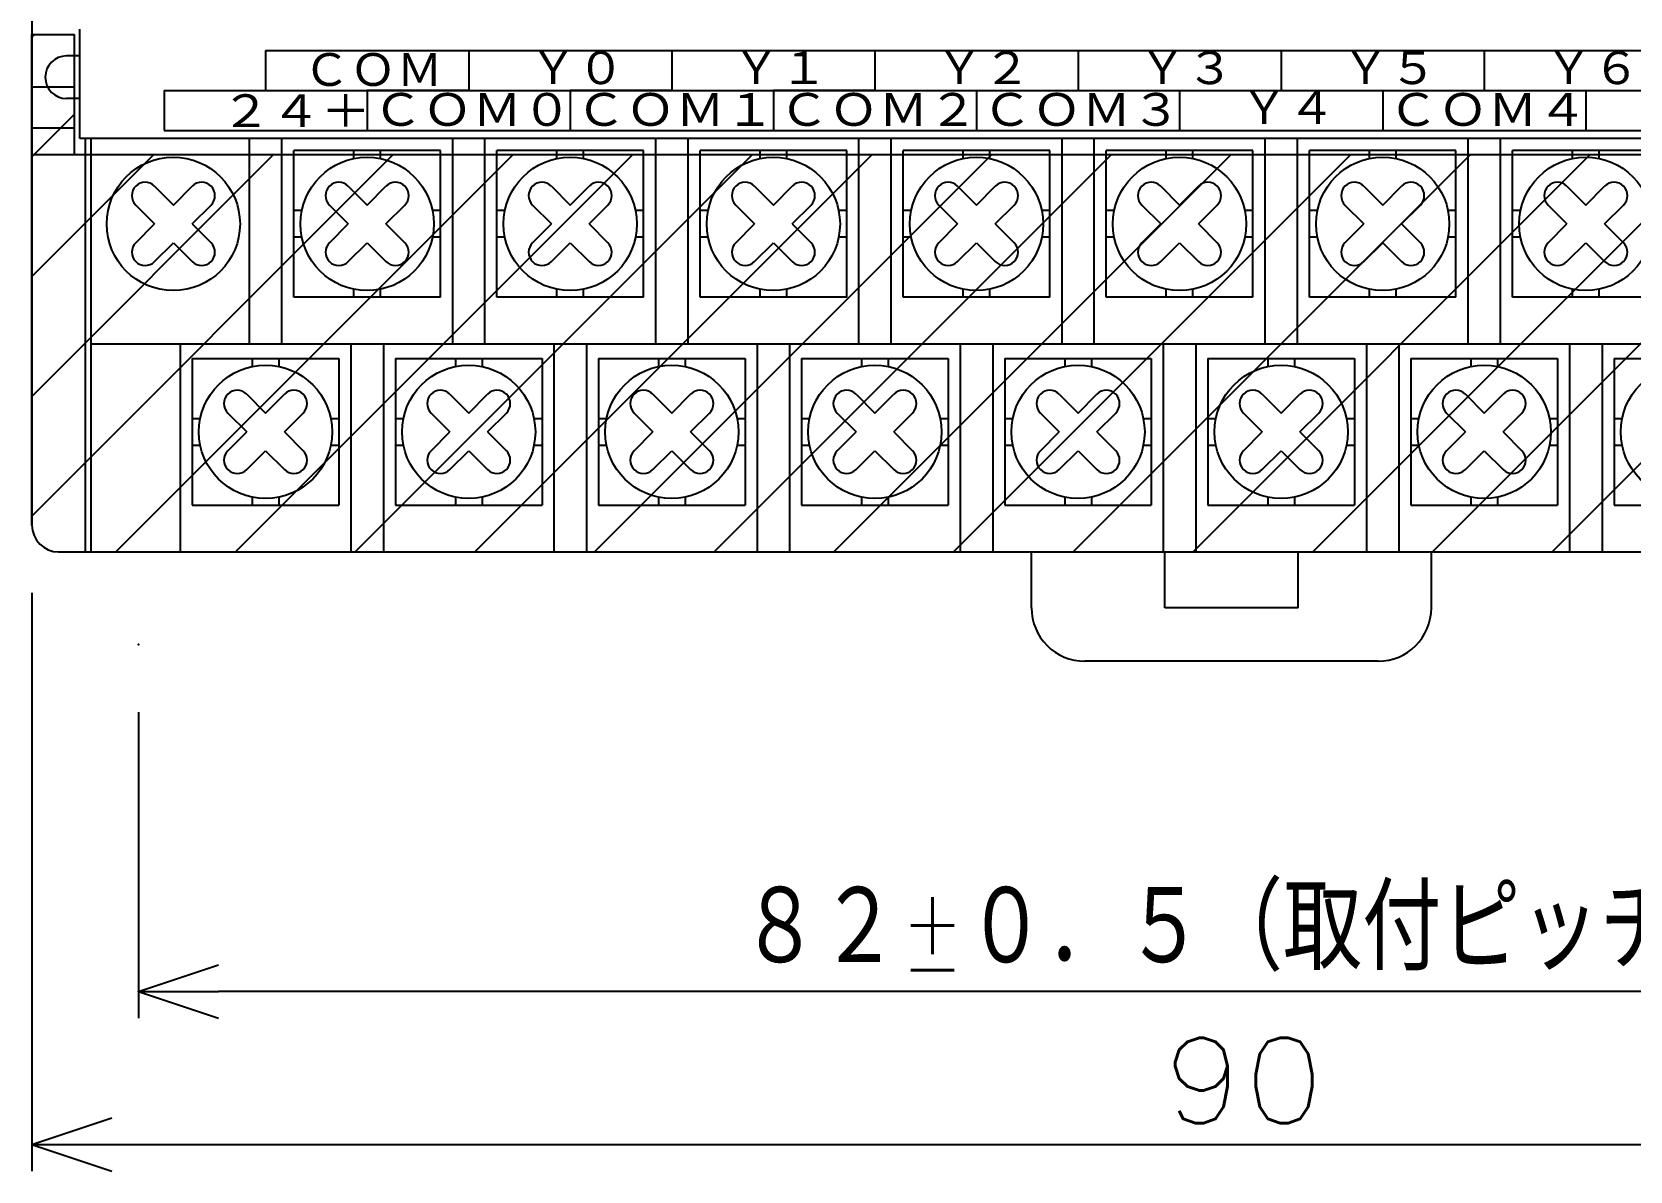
# Model space of a CAD drawing. Extents: x -157 to 170, y -125 to 114.
# Drawn here: x -49.7 to 10.3, y -20.3 to 22.4 of the extents above; entities that cross this region are included whole.
import ezdxf

# ---------------------------------------------------------------- set-up
doc = ezdxf.new("R2010")
doc.units = 0
doc.layers.get('0').update_dxf_attribs({"linetype": 'CONTINUOUS'})
doc.styles.get("Standard").update_dxf_attribs({"font": 'txt', "bigfont": 'BIGFONT'})

# ---------------------------------------------------------------- blocks, each defined once
blk = doc.blocks.new('_OPEN30')
at = {"color": 0, "linetype": 'BYBLOCK'}
for q in [(-3, 1), (-3, -1), (-3, 0)]:
    blk.add_line((0, 0), q, dxfattribs=at)

msp = doc.modelspace()

# ---------------------------------------------------------------- linework, layer by layer
at = {"color": 7, "linetype": 'CONTINUOUS'}
for p, q in [((-49.665741, 83.878304), (-49.665741, 3.878303)), ((-49.665741, 22.278299), (-48.065739, 22.278299)), ((-49.665741, 3.878303), (-49.665741, 22.278299)), ((-49.66574, 22.181423), (-49.568864, 22.278299)), ((-48.065739, 17.778299), (-48.065739, 22.278299)), ((-47.865738, 18.378304), (-47.865738, 22.478304)), ((-40.900742, 21.678303), (27.67926, 21.678303)), ((-40.900742, 21.678303), (-40.900742, 20.178303)), ((-33.280739, 21.678303), (-33.280739, 20.178303)), ((-33.280739, 21.678303), (-33.280739, 20.178303)), ((-25.66074, 21.678303), (-25.66074, 20.178303)), ((-25.66074, 21.678303), (-25.66074, 20.178303)), ((-18.040739, 21.678303), (-18.040739, 20.178303)), ((-18.040739, 21.678303), (-18.040739, 20.178303)), ((-10.42074, 21.678303), (-10.42074, 20.178303)), ((-2.80074, 21.678303), (-2.80074, 20.178303)), ((-2.80074, 21.678303), (-2.80074, 20.178303)), ((4.81926, 21.678303), (4.81926, 20.178303)), ((-47.865738, 21.478302), (-48.365738, 21.478302)), ((-49.665741, 20.321449), (-48.065739, 20.321449)), ((-47.865738, 19.878304), (-48.365738, 19.878304)), ((-44.710739, 20.178303), (-44.710739, 18.678303)), ((-44.710739, 20.178303), (-14.23074, 20.178303)), ((-37.09074, 20.178303), (-37.09074, 18.678303)), ((-33.280739, 20.178303), (-37.09074, 20.178303)), ((-37.09074, 20.178303), (-37.09074, 18.678303)), ((-29.470739, 20.178303), (-29.470739, 18.678303)), ((-25.66074, 20.178303), (-29.470739, 20.178303)), ((-29.470739, 20.178303), (-29.470739, 18.678303)), ((-21.85074, 20.178303), (-21.85074, 18.678303)), ((-18.040739, 20.178303), (-21.85074, 20.178303)), ((-21.85074, 20.178303), (-21.85074, 18.678303)), ((-14.23074, 20.178303), (-14.23074, 18.678303)), ((-14.23074, 20.178303), (-10.42074, 20.178303)), ((-10.42074, 20.178303), (-6.61074, 20.178303)), ((-6.61074, 20.178303), (-6.61074, 18.678303)), ((-6.61074, 20.178303), (-2.80074, 20.178303)), ((-2.80074, 20.178303), (1.00926, 20.178303)), ((1.00926, 20.178303), (1.00926, 18.678303)), ((1.00926, 20.178303), (1.00926, 18.678303)), ((1.00926, 20.178303), (4.81926, 20.178303)), ((4.81926, 20.178303), (27.67926, 20.178303)), ((8.62926, 20.178303), (8.62926, 18.678303)), ((-49.66574, 17.691291), (-48.06574, 19.291294)), ((-49.665741, 18.778299), (-48.065739, 18.778299)), ((-44.710739, 18.678303), (23.869261, 18.678303)), ((38.53426, 18.378304), (-47.865738, 18.378304)), ((-47.665741, 18.378304), (-47.665741, 2.878303)), ((-47.460739, 18.378304), (-47.460739, 2.878303)), ((-41.510738, 18.378304), (-41.510738, 10.678303)), ((-40.290741, 10.678303), (-40.290741, 18.378304)), ((-33.890739, 18.378304), (-33.890739, 10.678303)), ((-32.670738, 10.678303), (-32.670738, 18.378304)), ((-26.270741, 18.378304), (-26.270741, 10.678303)), ((-25.050739, 10.678303), (-25.050739, 18.378304)), ((-18.65074, 18.378304), (-18.65074, 10.678303)), ((-17.43074, 10.678303), (-17.43074, 18.378304)), ((-11.03074, 18.378304), (-11.03074, 10.678303)), ((-9.81074, 10.678303), (-9.81074, 18.378304)), ((-3.41074, 18.378304), (-3.41074, 10.678303)), ((-2.19074, 10.678303), (-2.19074, 18.378304)), ((4.20926, 18.378304), (4.20926, 10.678303)), ((5.42926, 10.678303), (5.42926, 18.378304)), ((-49.665741, 17.778299), (40.334259, 17.778299)), ((-49.66574, 4.220893), (-36.108361, 17.778299)), ((-49.66574, 8.711026), (-40.598484, 17.778299)), ((-49.66574, 13.201158), (-45.088608, 17.778299)), ((-46.518204, 2.878303), (-31.618237, 17.778299)), ((-42.02808, 2.878303), (-27.128114, 17.778299)), ((-34.34074, 17.928303), (-39.84074, 17.928303)), ((-39.84074, 12.428303), (-39.84074, 17.928303)), ((-37.59074, 17.627792), (-37.59074, 17.928303)), ((-37.537956, 2.878303), (-22.63799, 17.778299)), ((-36.59074, 17.627792), (-36.59074, 17.928303)), ((-34.34074, 12.428303), (-34.34074, 17.928303)), ((-33.047833, 2.878303), (-18.147867, 17.778299)), ((-26.720739, 17.928303), (-32.220741, 17.928303)), ((-32.220741, 12.428303), (-32.220741, 17.928303)), ((-29.970739, 17.627792), (-29.970739, 17.928303)), ((-28.970739, 17.627792), (-28.970739, 17.928303)), ((-28.557709, 2.878303), (-13.657743, 17.778299)), ((-26.720739, 12.428303), (-26.720739, 17.928303)), ((-19.10074, 17.928303), (-24.60074, 17.928303)), ((-24.60074, 12.428303), (-24.60074, 17.928303)), ((-24.067586, 2.878303), (-9.167619, 17.778299)), ((-22.35074, 17.627792), (-22.35074, 17.928303)), ((-21.35074, 17.627792), (-21.35074, 17.928303)), ((-19.577462, 2.878303), (-4.677496, 17.778299)), ((-19.10074, 12.428303), (-19.10074, 17.928303)), ((-11.48074, 17.928303), (-16.98074, 17.928303)), ((-16.98074, 12.428303), (-16.98074, 17.928303)), ((-15.087339, 2.878303), (-0.187372, 17.778299)), ((-14.73074, 17.627792), (-14.73074, 17.928303)), ((-13.73074, 17.627792), (-13.73074, 17.928303)), ((-11.48074, 12.428303), (-11.48074, 17.928303)), ((-10.597215, 2.878303), (4.302751, 17.778299)), ((-3.86074, 17.928303), (-9.36074, 17.928303)), ((-9.36074, 12.428303), (-9.36074, 17.928303)), ((-7.11074, 17.627792), (-7.11074, 17.928303)), ((-6.11074, 17.627792), (-6.11074, 17.928303)), ((-6.107091, 2.878303), (8.792875, 17.778299)), ((-3.86074, 12.428303), (-3.86074, 17.928303)), ((3.75926, 17.928303), (-1.74074, 17.928303)), ((-1.74074, 12.428303), (-1.74074, 17.928303)), ((-1.616968, 2.878303), (13.282998, 17.778299)), ((0.50926, 17.627792), (0.50926, 17.928303)), ((1.50926, 17.627792), (1.50926, 17.928303)), ((2.873156, 2.878303), (17.773122, 17.778299)), ((3.75926, 12.428303), (3.75926, 17.928303)), ((11.37926, 17.928303), (5.879261, 17.928303)), ((5.879261, 12.428303), (5.879261, 17.928303)), ((7.363279, 2.878303), (22.263246, 17.778299)), ((8.12926, 17.627792), (8.12926, 17.928303)), ((9.12926, 17.627792), (9.12926, 17.928303)), ((-45.774952, 16.592516), (-45.774952, 16.592516)), ((-45.067848, 16.592516), (-44.360741, 15.885409)), ((-44.360741, 15.885409), (-43.653633, 16.592516)), ((-42.946526, 16.592516), (-42.946526, 16.592516)), ((-38.504951, 16.592516), (-38.504951, 16.592516)), ((-37.797848, 16.592516), (-37.09074, 15.885409)), ((-37.09074, 15.885409), (-36.383633, 16.592516)), ((-35.676525, 16.592516), (-35.676525, 16.592516)), ((-30.884953, 16.592516), (-30.884953, 16.592516)), ((-30.177847, 16.592516), (-29.470739, 15.885409)), ((-29.470739, 15.885409), (-28.763634, 16.592516)), ((-28.056526, 16.592516), (-28.056526, 16.592516)), ((-23.264954, 16.592516), (-23.264954, 16.592516)), ((-22.557846, 16.592516), (-21.85074, 15.885409)), ((-21.85074, 15.885409), (-21.143633, 16.592516)), ((-20.436525, 16.592516), (-20.436525, 16.592516)), ((-15.644953, 16.592516), (-15.644953, 16.592516)), ((-14.937846, 16.592516), (-14.23074, 15.885409)), ((-14.23074, 15.885409), (-13.523633, 16.592516)), ((-12.816526, 16.592516), (-12.816526, 16.592516)), ((-8.024953, 16.592516), (-8.024953, 16.592516)), ((-7.317846, 16.592516), (-6.61074, 15.885409)), ((-6.61074, 15.885409), (-5.903633, 16.592516)), ((-5.196526, 16.592516), (-5.196526, 16.592516)), ((-0.404953, 16.592516), (-0.404953, 16.592516)), ((-0.404953, 16.592516), (-0.404953, 16.592516)), ((0.302154, 16.592516), (1.00926, 15.885409)), ((0.302154, 16.592516), (1.00926, 15.885409)), ((1.00926, 15.885409), (1.716367, 16.592516)), ((1.00926, 15.885409), (1.716367, 16.592516)), ((2.423474, 16.592516), (2.423474, 16.592516)), ((2.423474, 16.592516), (2.423474, 16.592516)), ((7.215047, 16.592516), (7.215047, 16.592516)), ((7.215047, 16.592516), (7.215047, 16.592516)), ((7.922153, 16.592516), (8.62926, 15.885409)), ((7.922153, 16.592516), (8.62926, 15.885409)), ((8.62926, 15.885409), (9.336368, 16.592516)), ((8.62926, 15.885409), (9.336368, 16.592516)), ((10.043474, 16.592516), (10.043474, 16.592516)), ((10.043474, 16.592516), (10.043474, 16.592516)), ((-45.774952, 15.885409), (-45.067848, 15.178303)), ((-43.653633, 15.178303), (-42.946526, 15.885409)), ((-39.54023, 15.678303), (-39.84074, 15.678303)), ((-38.504951, 15.885409), (-37.797848, 15.178303)), ((-36.383633, 15.178303), (-35.676525, 15.885409)), ((-34.34074, 15.678303), (-34.641251, 15.678303)), ((-31.920229, 15.678303), (-32.220741, 15.678303)), ((-30.884953, 15.885409), (-30.177847, 15.178303)), ((-28.763634, 15.178303), (-28.056526, 15.885409)), ((-26.720739, 15.678303), (-27.02125, 15.678303)), ((-24.30023, 15.678303), (-24.60074, 15.678303)), ((-23.264954, 15.885409), (-22.557846, 15.178303)), ((-21.143633, 15.178303), (-20.436525, 15.885409)), ((-19.10074, 15.678303), (-19.401249, 15.678303)), ((-16.680229, 15.678303), (-16.98074, 15.678303)), ((-15.644953, 15.885409), (-14.937846, 15.178303)), ((-13.523633, 15.178303), (-12.816526, 15.885409)), ((-11.48074, 15.678303), (-11.78125, 15.678303)), ((-9.060229, 15.678303), (-9.36074, 15.678303)), ((-8.024953, 15.885409), (-7.317846, 15.178303)), ((-5.903633, 15.178303), (-5.196526, 15.885409)), ((-3.86074, 15.678303), (-4.16125, 15.678303)), ((-1.440229, 15.678303), (-1.74074, 15.678303)), ((-0.404953, 15.885409), (0.302154, 15.178303)), ((-0.404953, 15.885409), (0.302154, 15.178303)), ((1.716367, 15.178303), (2.423474, 15.885409)), ((1.716367, 15.178303), (2.423474, 15.885409)), ((3.75926, 15.678303), (3.45875, 15.678303)), ((6.17977, 15.678303), (5.879261, 15.678303)), ((7.215047, 15.885409), (7.922153, 15.178303)), ((9.336368, 15.178303), (10.043474, 15.885409)), ((9.336368, 15.178303), (10.043474, 15.885409)), ((-45.774952, 14.471196), (-45.067848, 15.178303)), ((-43.653633, 15.178303), (-42.946526, 14.471196)), ((-38.504951, 14.471196), (-37.797848, 15.178303)), ((-36.383633, 15.178303), (-35.676525, 14.471196)), ((-30.884953, 14.471196), (-30.177847, 15.178303)), ((-28.763634, 15.178303), (-28.056526, 14.471196)), ((-23.264954, 14.471196), (-22.557846, 15.178303)), ((-21.143633, 15.178303), (-20.436525, 14.471196)), ((-15.644953, 14.471196), (-14.937846, 15.178303)), ((-13.523633, 15.178303), (-12.816526, 14.471196)), ((-8.024953, 14.471196), (-7.317846, 15.178303)), ((-5.903633, 15.178303), (-5.196526, 14.471196)), ((-0.404953, 14.471196), (0.302154, 15.178303)), ((-0.404953, 14.471196), (0.302154, 15.178303)), ((1.716367, 15.178303), (2.423474, 14.471196)), ((1.716367, 15.178303), (2.423474, 14.471196)), ((7.215047, 14.471196), (7.922153, 15.178303)), ((7.215047, 14.471196), (7.922153, 15.178303)), ((9.336368, 15.178303), (10.043474, 14.471196)), ((9.336368, 15.178303), (10.043474, 14.471196)), ((-45.067848, 13.76409), (-44.360741, 14.471196)), ((-44.360741, 14.471196), (-43.653633, 13.76409)), ((-39.54023, 14.678303), (-39.84074, 14.678303)), ((-37.797848, 13.76409), (-37.09074, 14.471196)), ((-37.09074, 14.471196), (-36.383633, 13.76409)), ((-34.34074, 14.678303), (-34.641251, 14.678303)), ((-31.920229, 14.678303), (-32.220741, 14.678303)), ((-30.177847, 13.76409), (-29.470739, 14.471196)), ((-29.470739, 14.471196), (-28.763634, 13.76409)), ((-26.720739, 14.678303), (-27.02125, 14.678303)), ((-24.30023, 14.678303), (-24.60074, 14.678303)), ((-22.557846, 13.76409), (-21.85074, 14.471196)), ((-21.85074, 14.471196), (-21.143633, 13.76409)), ((-19.10074, 14.678303), (-19.401249, 14.678303)), ((-16.680229, 14.678303), (-16.98074, 14.678303)), ((-14.937846, 13.76409), (-14.23074, 14.471196)), ((-14.23074, 14.471196), (-13.523633, 13.76409)), ((-11.48074, 14.678303), (-11.78125, 14.678303)), ((-9.060229, 14.678303), (-9.36074, 14.678303)), ((-7.317846, 13.76409), (-6.61074, 14.471196)), ((-6.61074, 14.471196), (-5.903633, 13.76409)), ((-3.86074, 14.678303), (-4.16125, 14.678303)), ((-1.440229, 14.678303), (-1.74074, 14.678303)), ((0.302154, 13.76409), (1.00926, 14.471196)), ((0.302154, 13.76409), (1.00926, 14.471196)), ((1.00926, 14.471196), (1.716367, 13.76409)), ((1.00926, 14.471196), (1.716367, 13.76409)), ((3.75926, 14.678303), (3.45875, 14.678303)), ((6.17977, 14.678303), (5.879261, 14.678303)), ((7.922153, 13.76409), (8.62926, 14.471196)), ((7.922153, 13.76409), (8.62926, 14.471196)), ((8.62926, 14.471196), (9.336368, 13.76409)), ((8.62926, 14.471196), (9.336368, 13.76409)), ((-45.774952, 13.76409), (-45.774952, 13.76409)), ((-42.946526, 13.76409), (-42.946526, 13.76409)), ((-38.504951, 13.76409), (-38.504951, 13.76409)), ((-35.676525, 13.76409), (-35.676525, 13.76409)), ((-30.884953, 13.76409), (-30.884953, 13.76409)), ((-28.056526, 13.76409), (-28.056526, 13.76409)), ((-23.264954, 13.76409), (-23.264954, 13.76409)), ((-20.436525, 13.76409), (-20.436525, 13.76409)), ((-15.644953, 13.76409), (-15.644953, 13.76409)), ((-12.816526, 13.76409), (-12.816526, 13.76409)), ((-8.024953, 13.76409), (-8.024953, 13.76409)), ((-5.196526, 13.76409), (-5.196526, 13.76409)), ((-0.404953, 13.76409), (-0.404953, 13.76409)), ((-0.404953, 13.76409), (-0.404953, 13.76409)), ((2.423474, 13.76409), (2.423474, 13.76409)), ((2.423474, 13.76409), (2.423474, 13.76409)), ((7.215047, 13.76409), (7.215047, 13.76409)), ((7.215047, 13.76409), (7.215047, 13.76409)), ((10.043474, 13.76409), (10.043474, 13.76409)), ((10.043474, 13.76409), (10.043474, 13.76409)), ((-37.59074, 12.428303), (-37.59074, 12.728813)), ((-36.59074, 12.428303), (-36.59074, 12.728813)), ((-29.970739, 12.428303), (-29.970739, 12.728813)), ((-28.970739, 12.428303), (-28.970739, 12.728813)), ((-22.35074, 12.428303), (-22.35074, 12.728813)), ((-21.35074, 12.428303), (-21.35074, 12.728813)), ((-14.73074, 12.428303), (-14.73074, 12.728813)), ((-13.73074, 12.428303), (-13.73074, 12.728813)), ((-7.11074, 12.428303), (-7.11074, 12.728813)), ((-6.11074, 12.428303), (-6.11074, 12.728813)), ((0.50926, 12.428303), (0.50926, 12.728813)), ((1.50926, 12.428303), (1.50926, 12.728813)), ((8.12926, 12.428303), (8.12926, 12.728813)), ((9.12926, 12.428303), (9.12926, 12.728813)), ((-34.34074, 12.428303), (-39.84074, 12.428303)), ((-26.720739, 12.428303), (-32.220741, 12.428303)), ((-19.10074, 12.428303), (-24.60074, 12.428303)), ((-11.48074, 12.428303), (-16.98074, 12.428303)), ((-3.86074, 12.428303), (-9.36074, 12.428303)), ((3.75926, 12.428303), (-1.74074, 12.428303)), ((11.37926, 12.428303), (5.879261, 12.428303)), ((-47.460739, 10.678303), (30.42926, 10.678303)), ((-44.100739, 10.678303), (-44.100739, 2.878303)), ((-37.700741, 10.678303), (-37.700741, 2.878303)), ((-36.48074, 10.678303), (-36.48074, 2.878303)), ((-30.08074, 10.678303), (-30.08074, 2.878303)), ((-28.860739, 10.678303), (-28.860739, 2.878303)), ((-22.460739, 10.678303), (-22.460739, 2.878303)), ((-21.24074, 10.678303), (-21.24074, 2.878303)), ((-14.840739, 10.678303), (-14.840739, 2.878303)), ((-13.62074, 10.678303), (-13.62074, 2.878303)), ((-7.220739, 10.678303), (-7.220739, 2.878303)), ((-6.00074, 10.678303), (-6.00074, 2.878303)), ((0.39926, 10.678303), (0.39926, 2.878303)), ((1.61926, 10.678303), (1.61926, 2.878303)), ((8.01926, 10.678303), (8.01926, 2.878303)), ((9.239261, 10.678303), (9.239261, 2.878303)), ((-43.650738, 10.128303), (-38.150738, 10.128303)), ((-43.650738, 10.128303), (-43.650738, 4.628303)), ((-41.400738, 10.128303), (-41.400738, 9.827792)), ((-40.400738, 10.128303), (-40.400738, 9.827792)), ((-38.150738, 10.128303), (-38.150738, 4.628303)), ((-36.030739, 10.128303), (-30.530739, 10.128303)), ((-36.030739, 10.128303), (-36.030739, 4.628303)), ((-33.780739, 10.128303), (-33.780739, 9.827792)), ((-32.780739, 10.128303), (-32.780739, 9.827792)), ((-30.530739, 10.128303), (-30.530739, 4.628303)), ((-28.41074, 10.128303), (-22.91074, 10.128303)), ((-28.41074, 10.128303), (-28.41074, 4.628303)), ((-26.16074, 10.128303), (-26.16074, 9.827792)), ((-25.16074, 10.128303), (-25.16074, 9.827792)), ((-22.91074, 10.128303), (-22.91074, 4.628303)), ((-20.790739, 10.128303), (-15.29074, 10.128303)), ((-20.790739, 10.128303), (-20.790739, 4.628303)), ((-18.540739, 10.128303), (-18.540739, 9.827792)), ((-17.540739, 10.128303), (-17.540739, 9.827792)), ((-15.29074, 10.128303), (-15.29074, 4.628303)), ((-13.170739, 10.128303), (-7.67074, 10.128303)), ((-13.170739, 10.128303), (-13.170739, 4.628303)), ((-10.920739, 10.128303), (-10.920739, 9.827792)), ((-9.920739, 10.128303), (-9.920739, 9.827792)), ((-7.67074, 10.128303), (-7.67074, 4.628303)), ((-5.55074, 10.128303), (-0.05074, 10.128303)), ((-5.55074, 10.128303), (-5.55074, 4.628303)), ((-3.30074, 10.128303), (-3.30074, 9.827792)), ((-2.30074, 10.128303), (-2.30074, 9.827792)), ((-0.05074, 10.128303), (-0.05074, 4.628303)), ((2.06926, 10.128303), (7.569261, 10.128303)), ((2.06926, 10.128303), (2.06926, 4.628303)), ((4.319261, 10.128303), (4.319261, 9.827792)), ((5.319261, 10.128303), (5.319261, 9.827792)), ((7.569261, 10.128303), (7.569261, 4.628303)), ((9.68926, 10.128303), (15.18926, 10.128303)), ((9.68926, 10.128303), (9.68926, 4.628303)), ((-42.314953, 8.792517), (-42.314953, 8.792517)), ((-41.607845, 8.792517), (-40.900738, 8.08541)), ((-40.900738, 8.08541), (-40.193634, 8.792517)), ((-39.486526, 8.792517), (-39.486526, 8.792517)), ((-34.694954, 8.792517), (-34.694954, 8.792517)), ((-33.987846, 8.792517), (-33.280739, 8.08541)), ((-33.280739, 8.08541), (-32.573631, 8.792517)), ((-31.866526, 8.792517), (-31.866526, 8.792517)), ((-27.074953, 8.792517), (-27.074953, 8.792517)), ((-26.367846, 8.792517), (-25.66074, 8.08541)), ((-25.66074, 8.08541), (-24.953632, 8.792517)), ((-24.246527, 8.792517), (-24.246527, 8.792517)), ((-19.454952, 8.792517), (-19.454952, 8.792517)), ((-18.747847, 8.792517), (-18.040739, 8.08541)), ((-18.040739, 8.08541), (-17.333633, 8.792517)), ((-16.626526, 8.792517), (-16.626526, 8.792517)), ((-11.834953, 8.792517), (-11.834953, 8.792517)), ((-11.127847, 8.792517), (-10.420739, 8.08541)), ((-10.420739, 8.08541), (-9.713633, 8.792517)), ((-9.006526, 8.792517), (-9.006526, 8.792517)), ((-4.214953, 8.792517), (-4.214953, 8.792517)), ((-4.214953, 8.792517), (-4.214953, 8.792517)), ((-3.507846, 8.792517), (-2.80074, 8.08541)), ((-3.507846, 8.792517), (-2.80074, 8.08541)), ((-2.80074, 8.08541), (-2.093633, 8.792517)), ((-2.80074, 8.08541), (-2.093633, 8.792517)), ((-1.386526, 8.792517), (-1.386526, 8.792517)), ((-1.386526, 8.792517), (-1.386526, 8.792517)), ((3.405047, 8.792517), (3.405047, 8.792517)), ((3.405047, 8.792517), (3.405047, 8.792517)), ((4.112154, 8.792517), (4.819261, 8.08541)), ((4.112154, 8.792517), (4.819261, 8.08541)), ((4.819261, 8.08541), (5.526367, 8.792517)), ((4.819261, 8.08541), (5.526367, 8.792517)), ((6.233474, 8.792517), (6.233474, 8.792517)), ((6.233474, 8.792517), (6.233474, 8.792517)), ((-43.650738, 7.878303), (-43.350231, 7.878303)), ((-42.314953, 8.08541), (-41.607845, 7.378303)), ((-40.193634, 7.378303), (-39.486526, 8.08541)), ((-38.451248, 7.878303), (-38.150738, 7.878303)), ((-36.030739, 7.878303), (-35.730228, 7.878303)), ((-34.694954, 8.08541), (-33.987846, 7.378303)), ((-32.573631, 7.378303), (-31.866526, 8.08541)), ((-30.831249, 7.878303), (-30.530739, 7.878303)), ((-28.41074, 7.878303), (-28.110229, 7.878303)), ((-27.074953, 8.08541), (-26.367846, 7.378303)), ((-24.953632, 7.378303), (-24.246527, 8.08541)), ((-23.21125, 7.878303), (-22.91074, 7.878303)), ((-20.790739, 7.878303), (-20.490229, 7.878303)), ((-19.454952, 8.08541), (-18.747847, 7.378303)), ((-17.333633, 7.378303), (-16.626526, 8.08541)), ((-15.591249, 7.878303), (-15.29074, 7.878303)), ((-13.170739, 7.878303), (-12.87023, 7.878303)), ((-11.834953, 8.08541), (-11.127847, 7.378303)), ((-9.713633, 7.378303), (-9.006526, 8.08541)), ((-7.97125, 7.878303), (-7.67074, 7.878303)), ((-5.55074, 7.878303), (-5.250229, 7.878303)), ((-4.214953, 8.08541), (-3.507846, 7.378303)), ((-4.214953, 8.08541), (-3.507846, 7.378303)), ((-2.093633, 7.378303), (-1.386526, 8.08541)), ((-2.093633, 7.378303), (-1.386526, 8.08541)), ((-0.35125, 7.878303), (-0.05074, 7.878303)), ((2.06926, 7.878303), (2.369771, 7.878303)), ((3.405047, 8.08541), (4.112154, 7.378303)), ((3.405047, 8.08541), (4.112154, 7.378303)), ((5.526367, 7.378303), (6.233474, 8.08541)), ((5.526367, 7.378303), (6.233474, 8.08541)), ((7.26875, 7.878303), (7.569261, 7.878303)), ((9.68926, 7.878303), (9.989771, 7.878303)), ((-42.314953, 6.671196), (-41.607845, 7.378303)), ((-40.193634, 7.378303), (-39.486526, 6.671196)), ((-34.694954, 6.671196), (-33.987846, 7.378303)), ((-32.573631, 7.378303), (-31.866526, 6.671196)), ((-27.074953, 6.671196), (-26.367846, 7.378303)), ((-24.953632, 7.378303), (-24.246527, 6.671196)), ((-19.454952, 6.671196), (-18.747847, 7.378303)), ((-17.333633, 7.378303), (-16.626526, 6.671196)), ((-11.834953, 6.671196), (-11.127847, 7.378303)), ((-9.713633, 7.378303), (-9.006526, 6.671196)), ((-4.214953, 6.671196), (-3.507846, 7.378303)), ((-4.214953, 6.671196), (-3.507846, 7.378303)), ((-2.093633, 7.378303), (-1.386526, 6.671196)), ((-2.093633, 7.378303), (-1.386526, 6.671196)), ((3.405047, 6.671196), (4.112154, 7.378303)), ((3.405047, 6.671196), (4.112154, 7.378303)), ((5.526367, 7.378303), (6.233474, 6.671196)), ((5.526367, 7.378303), (6.233474, 6.671196)), ((-43.650738, 6.878303), (-43.350231, 6.878303)), ((-41.607845, 5.964089), (-40.900738, 6.671196)), ((-40.900738, 6.671196), (-40.193634, 5.964089)), ((-38.451248, 6.878303), (-38.150738, 6.878303)), ((-36.030739, 6.878303), (-35.730228, 6.878303)), ((-33.987846, 5.964089), (-33.280739, 6.671196)), ((-33.280739, 6.671196), (-32.573631, 5.964089)), ((-30.831249, 6.878303), (-30.530739, 6.878303)), ((-28.41074, 6.878303), (-28.110229, 6.878303)), ((-26.367846, 5.964089), (-25.66074, 6.671196)), ((-25.66074, 6.671196), (-24.953632, 5.964089)), ((-23.21125, 6.878303), (-22.91074, 6.878303)), ((-20.790739, 6.878303), (-20.490229, 6.878303)), ((-18.747847, 5.964089), (-18.040739, 6.671196)), ((-18.040739, 6.671196), (-17.333633, 5.964089)), ((-15.591249, 6.878303), (-15.29074, 6.878303)), ((-13.170739, 6.878303), (-12.87023, 6.878303)), ((-11.127847, 5.964089), (-10.420739, 6.671196)), ((-10.420739, 6.671196), (-9.713633, 5.964089)), ((-7.97125, 6.878303), (-7.67074, 6.878303)), ((-5.55074, 6.878303), (-5.250229, 6.878303)), ((-3.507846, 5.964089), (-2.80074, 6.671196)), ((-3.507846, 5.964089), (-2.80074, 6.671196)), ((-2.80074, 6.671196), (-2.093633, 5.964089)), ((-2.80074, 6.671196), (-2.093633, 5.964089)), ((-0.35125, 6.878303), (-0.05074, 6.878303)), ((2.06926, 6.878303), (2.369771, 6.878303)), ((4.112154, 5.964089), (4.819261, 6.671196)), ((4.112154, 5.964089), (4.819261, 6.671196)), ((4.819261, 6.671196), (5.526367, 5.964089)), ((4.819261, 6.671196), (5.526367, 5.964089)), ((7.26875, 6.878303), (7.569261, 6.878303)), ((9.68926, 6.878303), (9.989771, 6.878303)), ((-42.314953, 5.964089), (-42.314953, 5.964089)), ((-39.486526, 5.964089), (-39.486526, 5.964089)), ((-34.694954, 5.964089), (-34.694954, 5.964089)), ((-31.866526, 5.964089), (-31.866526, 5.964089)), ((-27.074953, 5.964089), (-27.074953, 5.964089)), ((-24.246527, 5.964089), (-24.246527, 5.964089)), ((-19.454952, 5.964089), (-19.454952, 5.964089)), ((-16.626526, 5.964089), (-16.626526, 5.964089)), ((-11.834953, 5.964089), (-11.834953, 5.964089)), ((-9.006526, 5.964089), (-9.006526, 5.964089)), ((-4.214953, 5.964089), (-4.214953, 5.964089)), ((-4.214953, 5.964089), (-4.214953, 5.964089)), ((-1.386526, 5.964089), (-1.386526, 5.964089)), ((-1.386526, 5.964089), (-1.386526, 5.964089)), ((3.405047, 5.964089), (3.405047, 5.964089)), ((3.405047, 5.964089), (3.405047, 5.964089)), ((6.233474, 5.964089), (6.233474, 5.964089)), ((6.233474, 5.964089), (6.233474, 5.964089)), ((-41.400738, 4.928813), (-41.400738, 4.628303)), ((-40.400738, 4.928813), (-40.400738, 4.628303)), ((-33.780739, 4.928813), (-33.780739, 4.628303)), ((-32.780739, 4.928813), (-32.780739, 4.628303)), ((-26.16074, 4.928813), (-26.16074, 4.628303)), ((-25.16074, 4.928813), (-25.16074, 4.628303)), ((-18.540739, 4.928813), (-18.540739, 4.628303)), ((-17.540739, 4.928813), (-17.540739, 4.628303)), ((-10.920739, 4.928813), (-10.920739, 4.628303)), ((-9.920739, 4.928813), (-9.920739, 4.628303)), ((-3.30074, 4.928813), (-3.30074, 4.628303)), ((-2.30074, 4.928813), (-2.30074, 4.628303)), ((4.319261, 4.928813), (4.319261, 4.628303)), ((5.319261, 4.928813), (5.319261, 4.628303)), ((-43.650738, 4.628303), (-38.150738, 4.628303)), ((-36.030739, 4.628303), (-30.530739, 4.628303)), ((-28.41074, 4.628303), (-22.91074, 4.628303)), ((-20.790739, 4.628303), (-15.29074, 4.628303)), ((-13.170739, 4.628303), (-7.67074, 4.628303)), ((-5.55074, 4.628303), (-0.05074, 4.628303)), ((2.06926, 4.628303), (7.569261, 4.628303)), ((9.68926, 4.628303), (15.18926, 4.628303)), ((-48.665741, 2.878303), (-47.460739, 2.878303)), ((-48.665741, 2.878303), (39.334259, 2.878303)), ((-47.460739, 2.878303), (30.42926, 2.878303)), ((-12.16574, 0.778303), (-12.16574, 2.878303)), ((-7.16574, 0.778303), (-7.16574, 2.878303)), ((-2.16574, 0.778303), (-2.16574, 2.878303)), ((2.83426, 0.778303), (2.83426, 2.878303)), ((-49.665741, 1.338303), (-49.665741, -20.344048)), ((-2.16574, 0.778303), (-7.16574, 0.778303)), ((0.83426, -1.221697), (-10.16574, -1.221697)), ((-45.665741, -3.13693), (-45.665741, -14.615762)), ((33.334259, -13.615762), (-42.665741, -13.615762)), ((-46.665741, -19.344048), (37.334259, -19.344048))]:
    msp.add_line(p, q, dxfattribs=at)
for centre in [(-44.360741, 15.178303), (-37.09074, 15.178303), (-29.470739, 15.178303), (-21.85074, 15.178303), (-14.23074, 15.178303), (-6.61074, 15.178303), (1.00926, 15.178303), (8.62926, 15.178303), (-40.900738, 7.378303), (-33.280739, 7.378303), (-25.66074, 7.378303), (-18.040739, 7.378303), (-10.420739, 7.378303), (-2.80074, 7.378303), (4.819261, 7.378303), (12.43926, 7.378303)]:
    msp.add_circle(centre, 2.5, dxfattribs=at)
for centre, radius, start, end in [((-48.365738, 20.678303), 0.8, 90, 180), ((-48.365738, 20.678303), 0.8, 180, 270), ((-45.421398, 16.238962), 0.5, 135, 224.999923), ((-45.421398, 16.238962), 0.5, 45.000309, 135), ((-43.300079, 16.238962), 0.5, 45, 135), ((-43.300079, 16.238962), 0.5, 315.000077, 45), ((-38.151402, 16.238962), 0.5, 134.999691, 225.000232), ((-38.151402, 16.238962), 0.5, 45, 134.999691), ((-36.030079, 16.238962), 0.5, 45, 135), ((-36.030079, 16.238962), 0.5, 315.000077, 45), ((-30.531401, 16.238962), 0.5, 134.999845, 225.000077), ((-30.531401, 16.238962), 0.5, 45, 134.999845), ((-28.41008, 16.238962), 0.5, 45, 135), ((-28.41008, 16.238962), 0.5, 315.000077, 45), ((-22.9114, 16.238962), 0.5, 135, 224.999923), ((-22.9114, 16.238962), 0.5, 45, 135), ((-20.790079, 16.238962), 0.5, 45, 135), ((-20.790079, 16.238962), 0.5, 315.000077, 45), ((-15.2914, 16.238962), 0.5, 134.999923, 225), ((-15.2914, 16.238962), 0.5, 45, 134.999923), ((-13.170079, 16.238962), 0.5, 45.000077, 135), ((-13.170079, 16.238962), 0.5, 315, 45.000077), ((-7.6714, 16.238962), 0.5, 134.999961, 224.999961), ((-7.6714, 16.238962), 0.5, 45.000039, 134.999961), ((-5.550079, 16.238962), 0.5, 45.000039, 134.999961), ((-5.550079, 16.238962), 0.5, 315.000039, 45.000039), ((-0.0514, 16.238962), 0.5, 134.999968, 224.999955), ((-0.0514, 16.238962), 0.5, 134.999968, 224.999955), ((-0.0514, 16.238962), 0.5, 45.000031, 134.999968), ((-0.0514, 16.238962), 0.5, 45.000031, 134.999968), ((2.069921, 16.238962), 0.5, 45.000019, 134.999971), ((2.069921, 16.238962), 0.5, 45.000019, 134.999971), ((2.069921, 16.238962), 0.5, 315.000058, 45.000019), ((2.069921, 16.238962), 0.5, 315.000058, 45.000019), ((7.5686, 16.238962), 0.5, 134.999961, 224.999961), ((7.5686, 16.238962), 0.5, 134.999961, 224.999961), ((7.5686, 16.238962), 0.5, 45.000039, 134.999961), ((7.5686, 16.238962), 0.5, 45.000039, 134.999961), ((9.68992, 16.238962), 0.5, 45, 134.999923), ((9.68992, 16.238962), 0.5, 45, 134.999923), ((9.68992, 16.238962), 0.5, 315.000077, 45), ((9.68992, 16.238962), 0.5, 315.000077, 45), ((-45.421398, 14.117642), 0.5, 135, 224.999923), ((-43.300079, 14.117642), 0.5, 315.000077, 45), ((-38.151402, 14.117642), 0.5, 134.999691, 225.000232), ((-36.030079, 14.117642), 0.5, 315.000077, 45), ((-30.531401, 14.117642), 0.5, 134.999845, 225.000077), ((-28.41008, 14.117642), 0.5, 315.000077, 45), ((-22.9114, 14.117642), 0.5, 135, 224.999923), ((-20.790079, 14.117642), 0.5, 315.000077, 45), ((-15.2914, 14.117642), 0.5, 134.999923, 225), ((-13.170079, 14.117642), 0.5, 315, 45.000077), ((-7.6714, 14.117642), 0.5, 134.999961, 224.999961), ((-5.550079, 14.117642), 0.5, 315.000039, 45.000039), ((-0.0514, 14.117642), 0.5, 134.999968, 224.999955), ((-0.0514, 14.117642), 0.5, 134.999968, 224.999955), ((2.069921, 14.117642), 0.5, 315.000058, 45.000019), ((2.069921, 14.117642), 0.5, 315.000058, 45.000019), ((7.5686, 14.117642), 0.5, 134.999961, 224.999961), ((7.5686, 14.117642), 0.5, 134.999961, 224.999961), ((9.68992, 14.117642), 0.5, 315.000077, 45), ((9.68992, 14.117642), 0.5, 315.000077, 45), ((-45.421398, 14.117642), 0.5, 224.999923, 314.999768), ((-43.300079, 14.117642), 0.5, 224.999923, 315.000077), ((-38.151402, 14.117642), 0.5, 225.000232, 315.000077), ((-36.030079, 14.117642), 0.5, 224.999923, 315.000077), ((-30.531401, 14.117642), 0.5, 225.000077, 315.000077), ((-28.41008, 14.117642), 0.5, 224.999923, 315.000077), ((-22.9114, 14.117642), 0.5, 224.999923, 315.000077), ((-20.790079, 14.117642), 0.5, 224.999923, 315.000077), ((-15.2914, 14.117642), 0.5, 225, 315.000077), ((-13.170079, 14.117642), 0.5, 224.999923, 315), ((-7.6714, 14.117642), 0.5, 224.999961, 315.000039), ((-5.550079, 14.117642), 0.5, 224.999961, 315.000039), ((-0.0514, 14.117642), 0.5, 224.999955, 315.000046), ((-0.0514, 14.117642), 0.5, 224.999955, 315.000046), ((2.069921, 14.117642), 0.5, 224.999952, 315.000058), ((2.069921, 14.117642), 0.5, 224.999952, 315.000058), ((7.5686, 14.117642), 0.5, 224.999961, 315.000039), ((7.5686, 14.117642), 0.5, 224.999961, 315.000039), ((9.68992, 14.117642), 0.5, 225, 315.000077), ((9.68992, 14.117642), 0.5, 225, 315.000077), ((-41.961399, 8.438963), 0.5, 135, 224.999923), ((-41.961399, 8.438963), 0.5, 45, 135), ((-39.84008, 8.438963), 0.5, 45, 135), ((-39.84008, 8.438963), 0.5, 315.000077, 45), ((-34.3414, 8.438963), 0.5, 135, 224.999923), ((-34.3414, 8.438963), 0.5, 45, 135), ((-32.220081, 8.438963), 0.5, 44.999845, 134.999691), ((-32.220081, 8.438963), 0.5, 315.000232, 44.999845), ((-26.721399, 8.438963), 0.5, 135, 224.999923), ((-26.721399, 8.438963), 0.5, 45, 135), ((-24.600079, 8.438963), 0.5, 45.000155, 135), ((-24.600079, 8.438963), 0.5, 314.999923, 45.000155), ((-19.1014, 8.438963), 0.5, 134.999845, 225.000077), ((-19.1014, 8.438963), 0.5, 45, 134.999845), ((-16.98008, 8.438963), 0.5, 45, 135), ((-16.98008, 8.438963), 0.5, 315.000077, 45), ((-11.4814, 8.438963), 0.5, 135, 224.999923), ((-11.4814, 8.438963), 0.5, 45.000077, 135), ((-9.36008, 8.438963), 0.5, 45, 134.999923), ((-9.36008, 8.438963), 0.5, 315.000077, 45), ((-3.8614, 8.438963), 0.5, 134.999942, 224.999981), ((-3.8614, 8.438963), 0.5, 134.999942, 224.999981), ((-3.8614, 8.438963), 0.5, 45.000019, 134.999942), ((-3.8614, 8.438963), 0.5, 45.000019, 134.999942), ((-1.740079, 8.438963), 0.5, 45.000029, 134.999981), ((-1.740079, 8.438963), 0.5, 45.000029, 134.999981), ((-1.740079, 8.438963), 0.5, 315.000048, 45.000029), ((-1.740079, 8.438963), 0.5, 315.000048, 45.000029), ((3.7586, 8.438963), 0.5, 134.999961, 224.999961), ((3.7586, 8.438963), 0.5, 134.999961, 224.999961), ((3.7586, 8.438963), 0.5, 45.000039, 134.999961), ((3.7586, 8.438963), 0.5, 45.000039, 134.999961), ((5.87992, 8.438963), 0.5, 45.000039, 134.999961), ((5.87992, 8.438963), 0.5, 45.000039, 134.999961), ((5.87992, 8.438963), 0.5, 315.000039, 45.000039), ((5.87992, 8.438963), 0.5, 315.000039, 45.000039), ((-41.961399, 6.317643), 0.5, 135.000039, 224.999961), ((-39.84008, 6.317643), 0.5, 315.000039, 44.999961), ((-34.3414, 6.317643), 0.5, 135.000039, 224.999961), ((-32.220081, 6.317643), 0.5, 315.000193, 44.999807), ((-26.721399, 6.317643), 0.5, 135.000039, 224.999961), ((-24.600079, 6.317643), 0.5, 314.999884, 45.000116), ((-19.1014, 6.317643), 0.5, 134.999884, 225.000116), ((-16.98008, 6.317643), 0.5, 315.000039, 44.999961), ((-11.4814, 6.317643), 0.5, 135.000039, 224.999961), ((-9.36008, 6.317643), 0.5, 315.000039, 44.999961), ((-3.8614, 6.317643), 0.5, 134.999981, 225.000019), ((-3.8614, 6.317643), 0.5, 134.999981, 225.000019), ((-1.740079, 6.317643), 0.5, 315.00001, 44.99999), ((-1.740079, 6.317643), 0.5, 315.00001, 44.99999), ((3.7586, 6.317643), 0.5, 135, 225), ((3.7586, 6.317643), 0.5, 135, 225), ((5.87992, 6.317643), 0.5, 315, 45), ((5.87992, 6.317643), 0.5, 315, 45), ((-41.961399, 6.317643), 0.5, 224.999961, 315.000039), ((-39.84008, 6.317643), 0.5, 224.999961, 315.000039), ((-34.3414, 6.317643), 0.5, 224.999961, 315.000039), ((-32.220081, 6.317643), 0.5, 225.00027, 315.000193), ((-26.721399, 6.317643), 0.5, 224.999961, 315.000039), ((-24.600079, 6.317643), 0.5, 224.999961, 314.999884), ((-19.1014, 6.317643), 0.5, 225.000116, 315.000039), ((-16.98008, 6.317643), 0.5, 224.999961, 315.000039), ((-11.4814, 6.317643), 0.5, 224.999961, 314.999961), ((-9.36008, 6.317643), 0.5, 225.000039, 315.000039), ((-3.8614, 6.317643), 0.5, 225.000019, 315.000019), ((-3.8614, 6.317643), 0.5, 225.000019, 315.000019), ((-1.740079, 6.317643), 0.5, 224.999981, 315.00001), ((-1.740079, 6.317643), 0.5, 224.999981, 315.00001), ((3.7586, 6.317643), 0.5, 225, 315), ((3.7586, 6.317643), 0.5, 225, 315), ((5.87992, 6.317643), 0.5, 225, 315), ((5.87992, 6.317643), 0.5, 225, 315), ((-48.665741, 3.878303), 1, 180, 270), ((-48.665741, 3.878303), 1, 180, 270), ((-10.16574, 0.778303), 2, 180, 270), ((0.83426, 0.778303), 2, 270, 0)]:
    msp.add_arc(centre, radius, start, end, dxfattribs=at)
for p in [(-49.665741, 3.878303), (-45.665741, -0.59693), (-45.665741, -13.615762)]:
    msp.add_point(p, dxfattribs=at)

# ---------------------------------------------------------------- block references
at = {"color": 7, "linetype": 'CONTINUOUS', "rotation": 180}
for p in [(-45.665741, -13.615762), (-49.665741, -19.344048)]:
    msp.add_blockref('_OPEN30', p, dxfattribs=at)

# ---------------------------------------------------------------- texts
at = {"color": 7, "linetype": 'CONTINUOUS'}
for s, height, width, p in [('ＣＯＭ', 1.4, 1.134454, (-39.489398, 20.220116)), ('Ｙ０', 1.4, 1.159664, (-31.0053, 20.287484)), ('Ｙ１', 1.4, 1.159664, (-23.385299, 20.287484)), ('Ｙ２', 1.4, 1.159664, (-15.7653, 20.287484)), ('Ｙ３', 1.4, 1.159664, (-8.1453, 20.287484)), ('Ｙ５', 1.4, 1.159664, (-0.5253, 20.287484)), ('Ｙ６', 1.4, 1.159664, (7.094701, 20.287484)), ('２４＋', 1.4, 1.215486, (-42.573032, 18.673789)), ('ＣＯＭ０', 1.4, 1.211394, (-36.878066, 18.723069)), ('ＣＯＭ１', 1.4, 1.211394, (-29.258067, 18.723069)), ('ＣＯＭ２', 1.4, 1.211394, (-21.638066, 18.723069)), ('ＣＯＭ３', 1.4, 1.211394, (-14.018068, 18.723069)), ('Ｙ４', 1.4, 1.159664, (-4.3353, 18.787484)), ('ＣＯＭ４', 1.4, 1.211394, (1.221933, 18.723069)), ('８２%%P０．５（取付ピッチ）', 3.2, 0.843501, (-23.090194, -12.815762)), ('90', 3.2, 1.102098, (-7.226038, -18.544048))]:
    msp.add_text(s, height=height, dxfattribs=dict(at, width=width)).set_placement(p)

doc.saveas('drawing.dxf')
